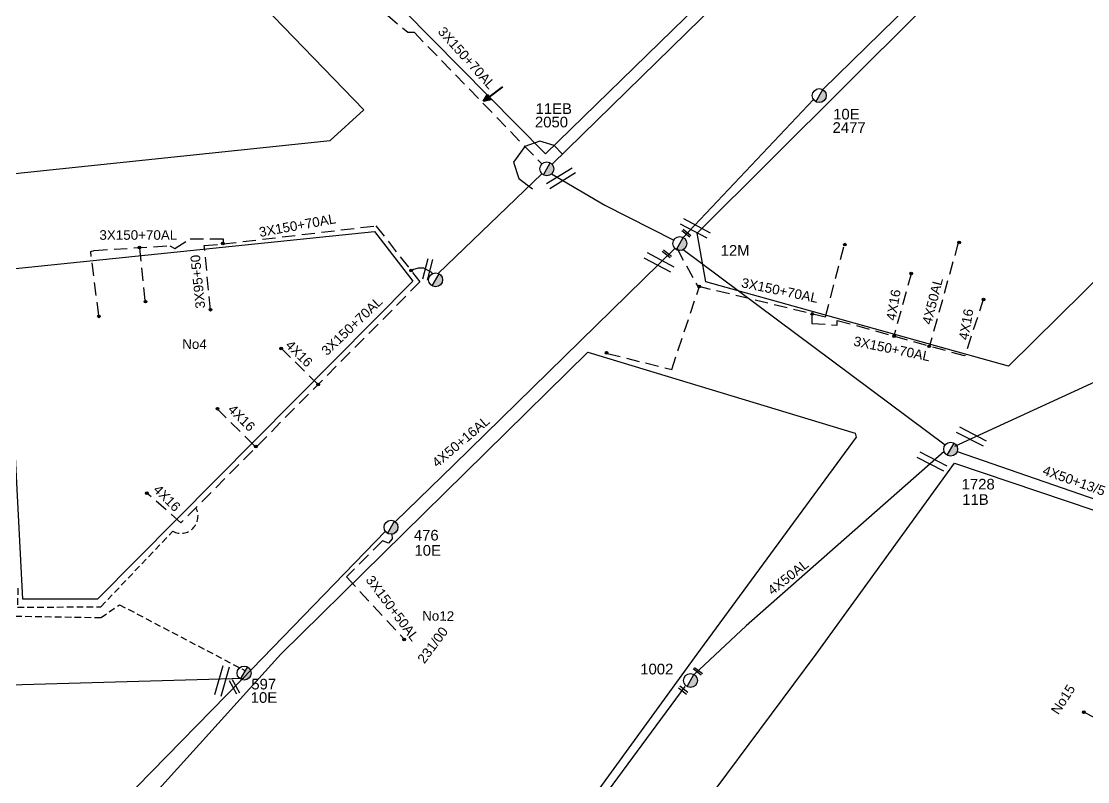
# Model space of a CAD drawing. Header units: millimetres. Extents: x -2238 to -1136, y 747 to 1272.
# Drawn here: x -1863.8 to -1761.1, y 861.9 to 935.1 of the extents above; entities that cross this region are included whole.
import ezdxf

# ---------------------------------------------------------------- set-up
doc = ezdxf.new("R2010")
doc.units = ezdxf.units.MM
doc.linetypes.add('DASHED', pattern=[19.05, 12.7, -6.35])
for name, color, linetype in [('Άγνωστα', 7, 'Continuous'), ('Γέφυρες Εναέριου Δικτύου', 7, 'Continuous'), ('Γυμνά εναέρια ΧΤ (3Φ)   4x50AL', 7, 'Continuous'), ('Γυμνά εναέρια ΧΤ και ΦΟΠ (3Φ)   4x50+16AL', 7, 'Continuous'), ('Εναέρια παροχή ΧΤ 4x16', 7, 'SYN_LINE'), ('Επίτονοι', 7, 'Continuous'), ('Επιγραφές - Σχήματα', 7, 'Continuous'), ('Καλώδια ΧΤ   3x150+50AL', 7, 'DASHED'), ('Καλώδια ΧΤ   3x95+50 AL XLPE', 7, 'DASHED'), ('Καλώδια ΧΤ   3x95+50CU', 7, 'DASHED'), ('Μηχανική τομή', 7, 'Continuous'), ('Στύλος ΦΜ', 7, 'Continuous'), ('Στύλος ΦΜ @ 1', 7, 'Continuous'), ('Συνδέσεις', 7, 'Continuous'), ('Τομή', 7, 'Continuous'), ('Υπόβαθρο ΔΕΗ', 7, 'Continuous'), ('Υπόγεια καλώδια Δικτύου ΧΤ και Παρ. ΧΤ - 3X150+70 AL', 7, 'DASHED'), ('Υπόγεια καλώδια Παροχών ΧΤ   4x50AL', 7, 'DASHED')]:
    doc.layers.add(name, color=color, linetype=linetype)
doc.styles.get("Standard").update_dxf_attribs({"font": 'ARIAL.TTF'})
doc.linetypes.add('SYN_LINE', pattern='A,0.5,-0.0001,["/\\/\\/\\/",Standard,S=0.1,R=0,X=0,Y=-0.05],-0.25', length=0.7501)

# ---------------------------------------------------------------- blocks, each defined once
blk = doc.blocks.new('ΥΠΑΡΧΩΝ ΤΣΙΜΕΝΤΕΝΙΟΣ ΣΤΥΛΟΣ')
at = {"layer": 'Στύλος ΦΜ'}
blk.add_hatch(color=256, dxfattribs=at).paths.add_polyline_path([(-1.29, -2.28, 0.574793), (2.62, 0, 0.268822), (1.3, 2.27)])
blk.add_line((-1.29, -2.28), (1.3, 2.27), dxfattribs=at)
blk.add_circle((0, 0), 2.62, dxfattribs=at)
at = {"layer": 'Στύλος ΦΜ', "flags": 4}
for tag, p in [('ΑΡΙΘΜΟΣ', (-4.68, 8.05)), ('ΤΥΠΟΣ', (-4.91, 3.03))]:
    blk.add_attdef(tag, p, '', height=4, dxfattribs=at)
blk = doc.blocks.new('_ΣΥΝΔΕΣΗ')
at = {"layer": 'Συνδέσεις', "linetype": 'SYN_LINE', "ltscale": 40}
blk.add_hatch(color=256, dxfattribs=at).paths.add_polyline_path([(0.5, -0.01, 1), (-0.5, -0.01, 1)])
at = {"layer": 'Συνδέσεις'}
blk.add_circle((0, -0.01), 0.5, dxfattribs=at)
blk = doc.blocks.new('ΜΗΧΑΝΙΚΗ ΤΟΜΗ')
at = {"layer": 'Μηχανική τομή', "ltscale": 40}
for p, q in [((-1.89, 0.78), (1.89, 0.78)), ((1.89, 0), (-1.89, 0))]:
    blk.add_line(p, q, dxfattribs=at)
blk = doc.blocks.new('ΤΟΜΗ')
at = {"layer": 'Τομή', "ltscale": 40}
for p, q in [((-5.68, 0), (5.68, 0)), ((5.68, -2.33), (-5.68, -2.33))]:
    blk.add_line(p, q, dxfattribs=at)
blk = doc.blocks.new('ΕΠΙΤΟΝΟΣ')
at = {"layer": 'Επίτονοι', "lineweight": 40, "ltscale": 40}
blk.add_hatch(color=256, dxfattribs=at).paths.add_polyline_path([(-1.13, 6.47), (0, 9.1), (1.13, 6.47)])
for p, q in [((-1.13, 6.47), (0, 9.1)), ((0, 9.1), (1.13, 6.47)), ((1.13, 6.47), (-1.13, 6.47)), ((-1.13, 6.47), (0, 6.47)), ((0, 6.47), (0, 0))]:
    blk.add_line(p, q, dxfattribs=at)

msp = doc.modelspace()

# ---------------------------------------------------------------- linework, layer by layer
at = {"layer": 'Άγνωστα', "color": 173, "ltscale": 0.1}
for points in [[(-1812.75, 920.42), (-1807.62, 917.41), (-1807.62, 917.41), (-1800.98, 914.03)], [(-1800.05, 913.13), (-1774.81, 894.31)], [(-1773.66, 893.67), (-1756.87, 887.87)]]:
    msp.add_lwpolyline(points, dxfattribs=at)
at = {"layer": 'Άγνωστα', "color": 85, "ltscale": 0.1}
msp.add_lwpolyline([(-1773.88, 894.17), (-1754.39, 903.16)], dxfattribs=at)
at = {"layer": 'Γέφυρες Εναέριου Δικτύου', "ltscale": 0.1}
msp.add_lwpolyline([(-1811.68, 922.34), (-1812.5, 923.17), (-1813.88, 923.59), (-1815.31, 923.07), (-1816.41, 921.57), (-1815.9, 919.97), (-1814.6, 918.98)], dxfattribs=at)
at = {"layer": 'Γυμνά εναέρια ΧΤ (3Φ)   4x50AL', "color": 85, "ltscale": 0.1}
for points in [[(-1812.7, 921.35), (-1783.98, 949.46), (-1778.29, 954.95)], [(-1823.67, 910.84), (-1813.68, 920.43)], [(-1774.92, 893.66), (-1793.99, 876.88), (-1799.01, 872.17)]]:
    msp.add_lwpolyline(points, dxfattribs=at)
at = {"layer": 'Γυμνά εναέρια ΧΤ (3Φ)   4x50AL', "color": 5, "ltscale": 0.1}
for points in [[(-1786.62, 928.56), (-1768.47, 946.32)], [(-1800.06, 914.29), (-1787.51, 927.59)]]:
    msp.add_lwpolyline(points, dxfattribs=at)
at = {"layer": 'Γυμνά εναέρια ΧΤ και ΦΟΠ (3Φ)   4x50+16AL', "color": 1, "ltscale": 0.1}
for points in [[(-1800.87, 913.23), (-1822.15, 892.38), (-1827.81, 886.9)], [(-1842.6, 871.69), (-1828.76, 886)]]:
    msp.add_lwpolyline(points, dxfattribs=at)
at = {"layer": 'Γυμνά εναέρια ΧΤ και ΦΟΠ (3Φ)   4x50+16AL', "color": 2, "ltscale": 0.1}
msp.add_lwpolyline([(-1877, 834.94), (-1874, 838.37), (-1861.41, 852.47), (-1842.6, 871.69)], dxfattribs=at)
at = {"layer": 'Γυμνά εναέρια ΧΤ και ΦΟΠ (3Φ)   4x50+16AL', "color": 3, "ltscale": 0.1}
msp.add_lwpolyline([(-1873.9, 870.92), (-1842.39, 871.82)], dxfattribs=at)
at = {"layer": 'Γυμνά εναέρια ΧΤ και ΦΟΠ (3Φ)   4x50+16AL', "color": 85, "ltscale": 0.1}
msp.add_lwpolyline([(-1835.95, 822.19), (-1832.75, 826.42), (-1818.67, 845.56), (-1811.4, 855.38), (-1799.86, 871.04)], dxfattribs=at)
at = {"layer": 'Εναέρια παροχή ΧΤ 4x16', "color": 173, "linetype": 'DASHED', "ltscale": 0.1}
for points in [[(-1778.07, 910.88), (-1779.76, 904.79)], [(-1771.13, 908.41), (-1772.91, 902.9)]]:
    msp.add_lwpolyline(points, dxfattribs=at)
at = {"layer": 'Εναέρια παροχή ΧΤ 4x16', "color": 40, "linetype": 'DASHED', "ltscale": 0.1}
for points in [[(-1838.81, 903.64), (-1835.25, 900.12)], [(-1845.01, 897.82), (-1841.24, 894.08)], [(-1848.46, 886.8), (-1851.77, 889.7)]]:
    msp.add_lwpolyline(points, dxfattribs=at)
at = {"layer": 'Καλώδια ΧΤ   3x150+50AL', "color": 40, "ltscale": 0.05}
msp.add_lwpolyline([(-1936.25, 845.64), (-1938.34, 843.59), (-1951.98, 856.05, -0.959237), (-1948.89, 861.22), (-1934.41, 872.91), (-1909.97, 872.71), (-1910.05, 879.52), (-1872.69, 878.56), (-1872.75, 880.34), (-1864.18, 880.49), (-1864.22, 878.66), (-1856.18, 878.71), (-1849.25, 885.98, 0.74196), (-1847.02, 888.24)], format="xyb", dxfattribs=at)
at = {"layer": 'Καλώδια ΧΤ   3x150+50AL', "color": 1, "linetype": 'DASHED', "ltscale": 0.1}
msp.add_lwpolyline([(-1828.13, 885.7), (-1828.1, 885.27), (-1828.47, 884.83), (-1829.03, 885.06), (-1832.52, 881.58), (-1826.94, 875.57)], dxfattribs=at)
at = {"layer": 'Καλώδια ΧΤ   3x150+50AL', "color": 1, "ltscale": 0.05}
msp.add_lwpolyline([(-1879.01, 871.43), (-1879.73, 871.45), (-1879.66, 878.05), (-1856.15, 877.67), (-1854.39, 878.91), (-1842.3, 872.57)], dxfattribs=at)
at = {"layer": 'Καλώδια ΧΤ   3x95+50 AL XLPE', "color": 1, "linetype": 'DASHED', "ltscale": 0.1}
msp.add_lwpolyline([(-1753.62, 864.54), (-1761.45, 868.55)], dxfattribs=at)
at = {"layer": 'Καλώδια ΧΤ   3x95+50CU', "color": 40, "linetype": 'DASHED', "ltscale": 0.1}
msp.add_lwpolyline([(-1845.61, 907.34), (-1846.22, 913.53), (-1844.39, 913.68)], dxfattribs=at)
at = {"layer": 'Υπόβαθρο ΔΕΗ', "ltscale": 0.1}
for points in [[(-1712.43, 1000.05), (-1691.25, 978.4), (-1768.7, 901.91), (-1797.88, 910.02), (-1798.72, 914.7), (-1712.84, 1000.22), (-1712.72, 1000.35), (-1712.43, 1000.05)], [(-1915.29, 949.54), (-1912.99, 915.38), (-1834.08, 923.63), (-1830.83, 926.61), (-1857.93, 954.61), (-1915.29, 949.54)], [(-1865.34, 911.2), (-1829.82, 914.86), (-1826.13, 910.1), (-1856.52, 879.45), (-1863.71, 879.45), (-1865.34, 911.2)], [(-1828.52, 781.93), (-1846.97, 793.49), (-1838.16, 805.66), (-1828.73, 818.13), (-1802.3, 853.9), (-1787.24, 874.15), (-1773.91, 892.56), (-1749.72, 884.38), (-1743.99, 882.34), (-1748.72, 874.15), (-1754.04, 864.9), (-1762.75, 850.12), (-1790.63, 802.71), (-1811.15, 767.93), (-1815.52, 760.8), (-1824.17, 764.32), (-1847.22, 774.15), (-1857.24, 774.41), (-1858.73, 777.61), (-1850.42, 788.8), (-1832.05, 776.79)]]:
    msp.add_lwpolyline(points, dxfattribs=at)
for points in [[(-1846.12, 955.58), (-1813.32, 922.37), (-1773, 961.68), (-1806.12, 996.39)], [(-1798.75, 874.15), (-1869.59, 776.61), (-1917.23, 779.34), (-1919.12, 785.35), (-1838.85, 874.15), (-1809.24, 903.26), (-1783.49, 895.43), (-1783.38, 895.04)]]:
    msp.add_lwpolyline(points, close=True, dxfattribs=at)
at = {"layer": 'Υπόγεια καλώδια Δικτύου ΧΤ και Παρ. ΧΤ - 3X150+70 AL', "color": 85, "linetype": 'DASHED', "ltscale": 0.1}
msp.add_lwpolyline([(-1786.53, 1040.97), (-1782.23, 1036.6), (-1810.26, 1009.09), (-1854.77, 965.14), (-1847.68, 957.86), (-1846.19, 957.86), (-1845.34, 957.5), (-1845.34, 956.67), (-1845.84, 955.8), (-1846.39, 955.36), (-1828.57, 936.84), (-1828.57, 935.71), (-1826.6, 934.08), (-1825.99, 934.08), (-1813.68, 921.38)], dxfattribs=at)
at = {"layer": 'Υπόγεια καλώδια Δικτύου ΧΤ και Παρ. ΧΤ - 3X150+70 AL', "color": 40, "linetype": 'DASHED', "ltscale": 0.1}
for points in [[(-1856.81, 913.05), (-1849.54, 913.5), (-1849.06, 913.23), (-1847.57, 914.16), (-1844.39, 914.16), (-1844.39, 913.68), (-1829.67, 915.43), (-1825.44, 910.01), (-1848.46, 886.8)], [(-1856.39, 906.81), (-1857.16, 912.94), (-1856.81, 913.05)], [(-1851.91, 908.23), (-1852.44, 913.32)], [(-1826.33, 911.15), (-1825.58, 911.38), (-1825.08, 911.38), (-1824.32, 910.97), (-1824.24, 910.8)]]:
    msp.add_lwpolyline(points, dxfattribs=at)
at = {"layer": 'Υπόγεια καλώδια Δικτύου ΧΤ και Παρ. ΧΤ - 3X150+70 AL', "color": 173, "linetype": 'DASHED', "ltscale": 0.1}
for points in [[(-1800.66, 913.24), (-1798.69, 909.63), (-1786.36, 906.65), (-1784.51, 913.66)], [(-1807.38, 903.13), (-1801.17, 901.58), (-1798.47, 909.69)], [(-1787.66, 906.96), (-1787.66, 906.01), (-1785.21, 905.86), (-1785.21, 906.31), (-1772.91, 902.9), (-1772.91, 902.9)]]:
    msp.add_lwpolyline(points, dxfattribs=at)
at = {"layer": 'Υπόγεια καλώδια Παροχών ΧΤ   4x50AL', "color": 173, "linetype": 'DASHED', "ltscale": 0.1}
msp.add_lwpolyline([(-1773.56, 913.8), (-1776.32, 903.84)], dxfattribs=at)

# ---------------------------------------------------------------- block references
at = {"layer": 'Επιγραφές - Σχήματα', "ltscale": 0.1, "xscale": 0.2565857821765185, "yscale": 0.2565857821765185, "zscale": 0.2565857821765185, "rotation": 126.7961243325933}
msp.add_blockref('ΕΠΙΤΟΝΟΣ', (-1817.43, 928.83), dxfattribs=at)
at = {"layer": 'Μηχανική τομή', "ltscale": 0.1}
for p, xscale, yscale, zscale, rotation in [((-1799.82, 914.64), 0.2565857821764226, 0.2565857821764226, 0.2565857821764226, 321.926903792732), ((-1801.7, 912.64), 0.2565857821764226, 0.2565857821764226, 0.2565857821764226, 321.926903792732), ((-1798.71, 872.42), 0.2565857821764999, 0.2565857821764999, 0.2565857821764999, 323.1532749948807), ((-1800.01, 870.74), -0.2565857821766198, 0.2565857821765047, 0.2565857821764941, 141.5623259967598)]:
    msp.add_blockref('ΜΗΧΑΝΙΚΗ ΤΟΜΗ', p, dxfattribs=dict(at, xscale=xscale, yscale=yscale, zscale=zscale, rotation=rotation))
at = {"layer": 'Στύλος ΦΜ @ 1', "ltscale": 0.1}
ref = msp.add_blockref('ΥΠΑΡΧΩΝ ΤΣΙΜΕΝΤΕΝΙΟΣ ΣΤΥΛΟΣ', (-1786.95, 927.97), dxfattribs=dict(at, xscale=0.2565857821764941, yscale=0.2565857821764941, zscale=0.2565857821764941))
ref.add_attrib('ΤΥΠΟΣ', '2477', (-1785.67, 924.38), dxfattribs={"layer": 'Στύλος ΦΜ', "height": 1.026, "flags": 4})
ref.add_attrib('ΑΡΙΘΜΟΣ', '10E', (-1785.61, 925.67), dxfattribs={"layer": 'Στύλος ΦΜ', "height": 1.026, "flags": 4})
ref = msp.add_blockref('ΥΠΑΡΧΩΝ ΤΣΙΜΕΝΤΕΝΙΟΣ ΣΤΥΛΟΣ', (-1813.21, 920.91), dxfattribs=dict(at, xscale=0.2565857821764941, yscale=0.2565857821764941, zscale=0.2565857821764941))
ref.add_attrib('ΤΥΠΟΣ', '2050', (-1814.35, 924.91), dxfattribs={"layer": 'Στύλος ΦΜ', "height": 1.026, "flags": 4})
ref.add_attrib('ΑΡΙΘΜΟΣ', '11EB', (-1814.29, 926.2), dxfattribs={"layer": 'Στύλος ΦΜ', "height": 1.026, "flags": 4})
ref = msp.add_blockref('ΥΠΑΡΧΩΝ ΤΣΙΜΕΝΤΕΝΙΟΣ ΣΤΥΛΟΣ', (-1800.39, 913.71), dxfattribs=dict(at, xscale=0.2565857821764941, yscale=0.2565857821764941, zscale=0.2565857821764941))
ref.add_attrib('ΤΥΠΟΣ', '12M', (-1796.45, 912.54), dxfattribs={"layer": 'Στύλος ΦΜ', "height": 1.026, "flags": 4})
at = {"layer": 'Στύλος ΦΜ @ 1', "ltscale": 0.1, "xscale": 0.2565857821764941, "yscale": 0.2565857821764941, "zscale": 0.2565857821764941}
msp.add_blockref('ΥΠΑΡΧΩΝ ΤΣΙΜΕΝΤΕΝΙΟΣ ΣΤΥΛΟΣ', (-1823.92, 910.21), dxfattribs=at)
at = {"layer": 'Στύλος ΦΜ @ 1', "ltscale": 0.1}
ref = msp.add_blockref('ΥΠΑΡΧΩΝ ΤΣΙΜΕΝΤΕΝΙΟΣ ΣΤΥΛΟΣ', (-1774.29, 893.89), dxfattribs=dict(at, xscale=0.2565857821764941, yscale=0.2565857821764941, zscale=0.2565857821764941))
ref.add_attrib('ΤΥΠΟΣ', '1728', (-1773.23, 890.01), dxfattribs={"layer": 'Στύλος ΦΜ', "height": 1.026, "flags": 4})
ref.add_attrib('ΑΡΙΘΜΟΣ', '11B', (-1773.17, 888.53), dxfattribs={"layer": 'Στύλος ΦΜ', "height": 1.026, "flags": 4})
ref = msp.add_blockref('ΥΠΑΡΧΩΝ ΤΣΙΜΕΝΤΕΝΙΟΣ ΣΤΥΛΟΣ', (-1828.22, 886.37), dxfattribs=dict(at, xscale=0.2565857821764941, yscale=0.2565857821764941, zscale=0.2565857821764941))
ref.add_attrib('ΤΥΠΟΣ', '476', (-1826.02, 885.09), dxfattribs={"layer": 'Στύλος ΦΜ', "height": 1.026, "flags": 4})
ref.add_attrib('ΑΡΙΘΜΟΣ', '10E', (-1825.96, 883.63), dxfattribs={"layer": 'Στύλος ΦΜ', "height": 1.026, "flags": 4})
ref = msp.add_blockref('ΥΠΑΡΧΩΝ ΤΣΙΜΕΝΤΕΝΙΟΣ ΣΤΥΛΟΣ', (-1842.38, 872.32), dxfattribs=dict(at, xscale=0.2565857821764941, yscale=0.2565857821764941, zscale=0.2565857821764941))
ref.add_attrib('ΤΥΠΟΣ', '10E', (-1841.74, 869.45), dxfattribs={"layer": 'Στύλος ΦΜ', "height": 1.026, "flags": 4})
ref.add_attrib('ΑΡΙΘΜΟΣ', '597', (-1841.68, 870.74), dxfattribs={"layer": 'Στύλος ΦΜ', "height": 1.026, "flags": 4})
ref = msp.add_blockref('ΥΠΑΡΧΩΝ ΤΣΙΜΕΝΤΕΝΙΟΣ ΣΤΥΛΟΣ', (-1799.36, 871.6), dxfattribs=dict(at, xscale=0.2565857821764941, yscale=0.2565857821764941, zscale=0.2565857821764941))
ref.add_attrib('ΑΡΙΘΜΟΣ', '1002', (-1804.2, 872.19), dxfattribs={"layer": 'Στύλος ΦΜ', "height": 1.026, "flags": 4})
at = {"layer": 'Συνδέσεις', "ltscale": 0.1, "xscale": 0.2565857821764941, "yscale": 0.2565857821764941, "zscale": 0.2565857821764941}
for p in [(-1844.42, 913.73), (-1784.48, 913.61), (-1773.47, 913.82), (-1852.45, 913.33), (-1826.27, 911.12), (-1778.08, 910.82), (-1798.51, 909.58), (-1771.11, 908.32), (-1851.88, 908.12), (-1845.62, 907.34), (-1856.36, 906.7), (-1787.62, 906.93), (-1779.73, 904.79), (-1838.8, 903.6), (-1807.44, 903.19), (-1776.37, 903.81), (-1835.23, 900.14), (-1844.94, 897.8), (-1841.24, 894.15), (-1851.74, 889.65), (-1826.96, 875.56), (-1761.45, 868.55)]:
    msp.add_blockref('_ΣΥΝΔΕΣΗ', p, dxfattribs=at)
at = {"layer": 'Τομή', "ltscale": 0.1}
for p, xscale, yscale, zscale, rotation in [((-1812, 920.26), 0.2565857821765343, 0.2565857821765343, 0.2565857821765343, 31.68063388297241), ((-1798.76, 915.44), 0.256585782176426, 0.256585782176426, 0.256585782176426, 332.1218977633653), ((-1802.25, 912.16), 0.256585782176426, 0.256585782176426, 0.256585782176426, 332.1218977633653), ((-1824.89, 911.29), 0.179610047523574, 0.179610047523574, 0.179610047523574, 74.94580366187996), ((-1772.15, 895.38), 0.2565857821764534, 0.2565857821764534, 0.2565857821764534, 332.6691467407037), ((-1775.96, 892.97), 0.2565857821764534, 0.2565857821764534, 0.2565857821764534, 332.6691467407037), ((-1844.79, 871.64), 0.2565857821765184, 0.2565857821765184, 0.2565857821765184, 74.04230335692108), ((-1843.42, 870.92), 0.1282928910882592, 0.1282928910882592, 0.1282928910882592, 119.0423033569211)]:
    msp.add_blockref('ΤΟΜΗ', p, dxfattribs=dict(at, xscale=xscale, yscale=yscale, zscale=zscale, rotation=rotation))

# ---------------------------------------------------------------- texts
at = {"layer": 'Άγνωστα', "color": 7, "ltscale": 0.1, "insert": (-1765.2, 892.35), "char_height": 0.924, "width": 86.4036, "attachment_point": 1, "rotation": 340.5286}
msp.add_mtext('4X50+13/5', dxfattribs=at)
at = {"layer": 'Γυμνά εναέρια ΧΤ (3Φ)   4x50AL', "color": 7, "ltscale": 0.1, "insert": (-1792.04, 880.51), "char_height": 0.924, "width": 86.4036, "attachment_point": 1, "rotation": 38.4408}
msp.add_mtext('4X50AL', dxfattribs=at)
at = {"layer": 'Γυμνά εναέρια ΧΤ και ΦΟΠ (3Φ)   4x50+16AL', "color": 7, "ltscale": 0.1, "insert": (-1824.38, 892.78), "char_height": 0.924, "width": 86.4036, "attachment_point": 1, "rotation": 40.3059}
msp.add_mtext('4X50+16AL', dxfattribs=at)
at = {"layer": 'Εναέρια παροχή ΧΤ 4x16', "color": 7, "linetype": 'DASHED', "ltscale": 0.1, "char_height": 0.924, "width": 86.4036, "attachment_point": 1}
for insert, rotation in [((-1780.52, 906.39), 80.1399), ((-1773.52, 904.52), 80.1399), ((-1837.82, 904.5), 315.2369), ((-1843.36, 898.3), 315.2369), ((-1850.55, 890.57), 315.2369)]:
    msp.add_mtext('4X16', dxfattribs=dict(at, insert=insert, rotation=rotation))
at = {"layer": 'Επιγραφές - Σχήματα', "color": 7, "ltscale": 0.1, "char_height": 0.924, "width": 86.4036, "attachment_point": 1}
for s, insert, rotation in [('No4', (-1848.33, 904.5), 359.1291), ('No12', (-1825.21, 878.31), 359.1291), ('231/00', (-1825.75, 873.7), 53.5404)]:
    msp.add_mtext(s, dxfattribs=dict(at, insert=insert, rotation=rotation))
at = {"layer": 'Επιγραφές - Σχήματα', "ltscale": 0.1, "insert": (-1764.69, 868.74), "char_height": 0.924, "width": 2.8071, "attachment_point": 1, "rotation": 56.9071}
msp.add_mtext('No15', dxfattribs=at)
at = {"layer": 'Καλώδια ΧΤ   3x150+50AL', "color": 7, "linetype": 'DASHED', "ltscale": 0.1, "insert": (-1829.97, 881.84), "char_height": 0.924, "width": 86.4036, "attachment_point": 1, "rotation": 307.0649}
msp.add_mtext('3X150+50AL', dxfattribs=at)
at = {"layer": 'Καλώδια ΧΤ   3x95+50CU', "color": 7, "linetype": 'DASHED', "ltscale": 0.1, "insert": (-1847.04, 907.4), "char_height": 0.924, "width": 86.4036, "attachment_point": 1, "rotation": 95.7919}
msp.add_mtext('3X95+50', dxfattribs=at)
at = {"layer": 'Υπόγεια καλώδια Δικτύου ΧΤ και Παρ. ΧΤ - 3X150+70 AL', "color": 7, "linetype": 'DASHED', "ltscale": 0.1, "char_height": 0.924, "width": 86.4036, "attachment_point": 1}
for insert, rotation in [((-1823.08, 934.71), 311.8075), ((-1841.01, 915.25), 10.2795), ((-1794.33, 910.42), 348.2443), ((-1835.03, 903.52), 43.5322), ((-1783.52, 904.79), 348.2443)]:
    msp.add_mtext('3X150+70AL', dxfattribs=dict(at, insert=insert, rotation=rotation))
at = {"layer": 'Υπόγεια καλώδια Δικτύου ΧΤ και Παρ. ΧΤ - 3X150+70 AL', "color": 7, "linetype": 'DASHED', "ltscale": 0.1, "insert": (-1856.32, 915), "char_height": 0.924, "width": 86.4036, "attachment_point": 1}
msp.add_mtext('3X150+70AL', dxfattribs=at)
at = {"layer": 'Υπόγεια καλώδια Παροχών ΧΤ   4x50AL', "color": 7, "linetype": 'DASHED', "ltscale": 0.1, "insert": (-1777.05, 906.07), "char_height": 0.924, "width": 86.4036, "attachment_point": 1, "rotation": 75.632}
msp.add_mtext('4X50AL', dxfattribs=at)

doc.saveas('drawing.dxf')
